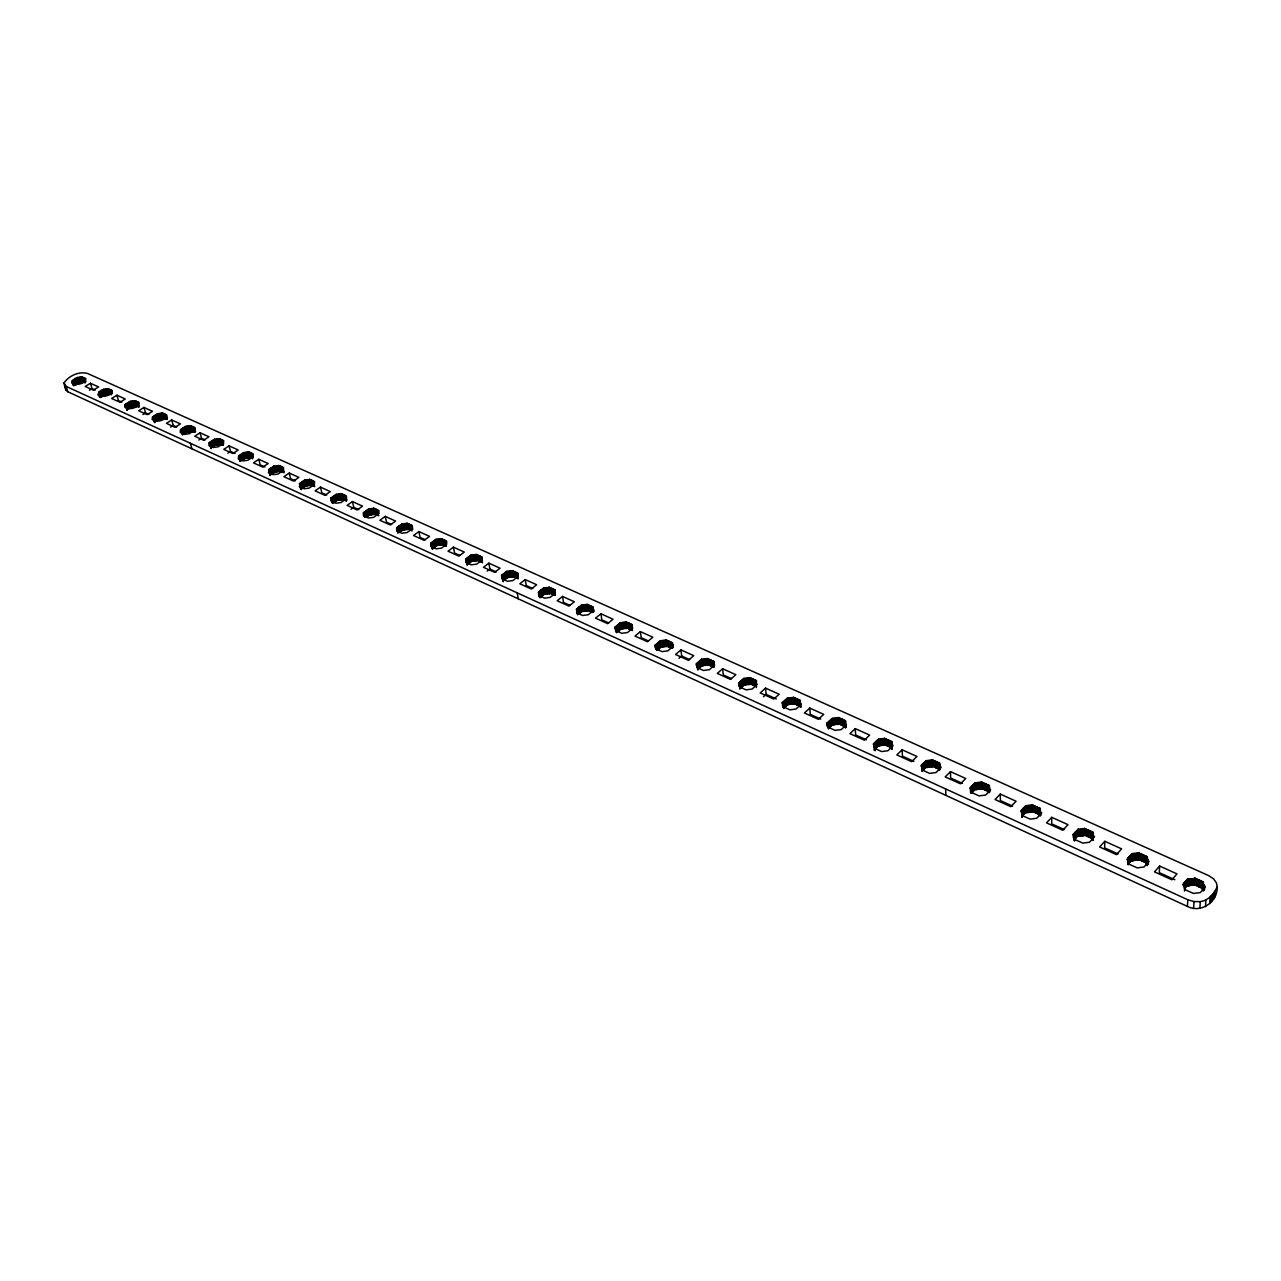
<?xml version="1.0" encoding="UTF-8"?>
<svg xmlns="http://www.w3.org/2000/svg" width="1281" height="1281" viewBox="0 0 1281 1281"><rect width="100%" height="100%" fill="white"/><g stroke="black" fill="none" stroke-linecap="round" stroke-linejoin="round"><path stroke-width="1.5" d="M1024.48 813.531L1024.48 807.046M1025.344 812.618L1025.344 806.133M1021.934 816.173L1025.745 812.202L1025.745 805.717L1032.278 804.868L1040.284 808.487L1039.9 815.324L1040.172 808.599M1025.905 812.282L1025.905 805.797M1026.273 812.442L1026.273 805.957M1032.278 804.868L1031.573 812.074L1026.802 812.682L1026.641 806.117M1027.938 812.378L1027.954 805.893M1029.123 812.17L1029.139 805.685M1030.34 812.058L1030.356 805.573M1031.589 805.589L1031.573 812.074L1031.701 805.477M1031.91 811.722L1031.926 805.237M1032.87 811.642L1032.902 805.157M1034.247 812.266L1034.263 805.781M1035.608 812.891L1035.64 806.39M1036.233 813.163L1036.265 806.678M1036.857 813.451L1036.889 806.966M1038.234 814.076L1038.267 807.574M1039.644 808.199L1039.564 815.693L1039.708 809.08M1040.428 815.661L1040.284 808.487M1040.668 815.709L1040.46 810.793M939.197 763.94L941.103 767.495L935.963 772.571L929.606 773.388L922.08 769.961L922.768 769.289L920.911 765.734L926.051 760.69L932.36 759.873L939.886 763.268L939.405 770.345L939.293 762.996M1051.749 817.326L1046.497 822.866L1062.798 830.264L1068.018 824.676L1051.749 817.326L1051.669 823.843L1064.303 829.576M1073.27 837.582L1073.334 834.315M1074.102 838.286L1074.199 833.387M1074.231 840.24L1074.038 835.244L1072.934 834.748L1077.994 829.303L1084.623 828.455L1092.885 832.186L1092.581 840.256M1074.615 841.073L1074.295 836.957M1074.951 838.975L1075.063 832.442M1075.335 838.559L1075.464 832.026M1075.736 838.126L1075.864 831.593M1076.6 837.198L1076.729 830.664M1077.465 836.269L1077.593 829.736M1074.07 839.92L1077.849 835.836L1077.994 829.303M1078.026 835.917L1078.154 829.383M1078.41 836.093L1078.538 829.56M1078.778 836.269L1078.922 829.736M1084.623 828.455L1083.806 835.724L1078.954 836.333L1079.082 829.8M1080.107 836.013L1080.235 829.496M1081.308 835.804L1081.436 829.271M1082.541 835.708L1082.685 829.175M1083.95 829.175L1083.806 835.724L1084.286 828.823M1084.527 828.567L1084.367 835.1L1092.725 838.719M1085.119 835.276L1085.263 828.743M1086.528 835.917L1086.688 829.383M1087.953 836.557L1088.113 830.024M1088.594 836.861L1088.754 830.312M1089.234 837.15L1089.394 830.6M1090.659 837.79L1090.82 831.241M1092.085 838.431L1092.245 831.881M1092.053 839.455L1092.885 832.186M1092.389 839.087L1092.549 832.538M1093.013 839.455L1092.213 832.906M1093.221 840.32L1093.141 834.555M1104.83 841.297L1099.626 846.981L1116.44 854.619L1121.628 848.887L1104.83 841.297L1104.622 847.862L1118.041 853.931M1128.177 857.854L1127.92 864.419L1131.667 860.24L1131.924 853.674L1138.681 852.81L1147.216 856.653L1147.856 860.864L1149.009 861.376L1144.013 866.997L1137.208 867.878L1128.657 863.986L1129.33 863.234L1126.912 859.247L1131.924 853.674M1128.241 864.819L1128.369 861.537M1128.769 863.474L1129.041 856.893M1129.169 863.026L1129.426 856.461M1129.554 862.593L1129.81 856.012M1130.418 861.633L1130.675 855.067M1131.267 860.688L1131.539 854.107M1131.844 860.32L1132.116 853.754M1132.228 860.496L1132.5 853.931M1132.628 860.688L1132.884 854.107M1147.232 865.684L1146.911 863.234L1138.393 859.391L1132.804 860.768L1133.061 854.187M1133.957 860.432L1134.229 853.851M1135.174 860.224L1135.462 853.642M1136.439 860.111L1136.727 853.546M1137.736 860.127L1138.12 853.434M1138.072 859.759L1138.345 853.178M1138.297 859.503L1138.681 852.81M1139.065 859.679L1139.353 853.098M1140.522 860.352L1140.811 853.77M1141.979 861.008L1142.284 854.427M1142.652 861.312L1142.94 854.731M1143.309 861.617L1143.613 855.019M1144.782 862.273L1145.086 855.692M1146.255 863.986L1146.543 856.348M1146.575 863.618L1146.879 857.021M1146.815 864.819L1147.119 856.765M1147.296 864.035L1147.536 859.087M1147.632 863.266L1147.776 859.967M1147.712 864.163L1148.048 860.944M1148.288 864.419L1148.433 861.12M1159.641 866.052L1154.485 871.881L1171.875 879.775L1177.015 873.898L1159.641 866.052L1159.305 872.649L1174.901 879.727M1183.724 886.436L1183.932 883.121M1184.781 882.145L1184.381 888.758L1187.247 885.459L1187.839 878.91M1184.461 891.128L1185.181 881.696M1185.149 887.861L1185.565 881.248M1186.014 886.884L1186.414 880.255M1186.863 885.908L1187.263 879.278M1187.839 885.715L1188.24 879.102M1188.656 879.278L1188.24 885.908L1194.1 884.579L1202.891 888.566L1203.275 891.08L1203.355 881.936L1194.533 877.965L1193.444 885.347M1203.74 884.434L1205.309 886.804L1200.345 892.585L1193.428 893.449L1184.589 889.43L1185.261 888.662L1182.683 884.563L1187.663 878.83L1188.832 879.358L1188.416 885.988L1187.247 885.459M1187.391 906.388L1187.807 899.758L66.196 386.43L64.05 382.875C68.87 375.813 78.974 371.09 87.508 373.46L1208.607 875.596L1213.539 878.814L1216.39 882.833C1221.289 899.038 1202.331 914.426 1187.391 906.388L67.845 391.778L65.972 390.225L64.338 384.892M1189.601 885.651L1190.017 879.038L1193.86 878.718M1190.834 885.443L1191.25 878.814M1192.131 885.331L1192.547 878.702M1193.764 884.963L1194.196 878.35M1194.004 884.707L1194.533 877.965M1194.789 884.899L1195.221 878.27M1193.588 908.197L1194.02 901.568L1187.807 899.758M1196.294 885.571L1196.726 878.958M1197.799 886.26L1198.247 879.631M1198.488 886.58L1198.936 879.951M827.078 723.141L828.711 726.519L828.006 727.16L835.1 730.378L841.249 729.578L846.437 724.742L845.476 724.309L845.46 720.739L838.382 717.536L832.266 718.353L827.078 723.141L827.302 726.295M1199.176 886.884L1199.624 880.255M1200.697 887.573L1201.146 880.944M1199.865 908.277L1200.313 901.632C1208.111 900.591 1214.036 894.138 1216.95 887.173M1202.651 881.616L1202.235 889.334L1203.019 882.321M1202.795 888.694L1203.243 882.049M1202.843 890.183L1203.355 881.936M1203.676 890.327L1204.012 885.347M1203.9 889.59L1204.124 886.276M1204.076 889.671L1204.3 886.356M1204.492 889.847L1204.716 886.532M1205.485 906.692L1205.949 900.063M1209.728 903.553L1210.193 896.924M1210.481 902.689L1210.945 896.043M1212.114 900.751L1212.595 894.106M1213.764 898.83L1214.244 892.184M1214.5 897.949L1214.98 891.304M98.573 393.603L97.932 394.916L102.72 396.357C107.412 396.469 111.271 394.196 112.232 390.481L107.444 389.04C102.544 389.072 95.915 391.426 99.63 397.19M75.755 384.828L71.736 382.987C72.793 379.336 76.588 377.126 81.215 377.222L85.923 378.616C84.898 382.282 81.071 384.492 76.444 384.412M756.414 683.333L757.247 684.47L752.027 689.082L746.07 689.867L739.377 686.824L740.082 686.216L738.657 683.013L743.877 678.434L749.801 677.649L756.495 680.659L756.35 682.629M363.468 512.704L363.404 515.731L368.496 518.052L373.668 517.348L378.888 513.617L378.936 510.591L373.828 508.301L368.688 509.005L363.468 512.704L364.316 516.547M577.107 609.676L576.658 612.766L582.631 615.488L588.251 614.736L593.487 610.525L593.103 607.066L587.13 604.376L581.542 605.128L576.306 609.324L577.795 614.191M501.592 575.409L501.784 578.708L507.452 581.286L512.912 580.549L518.148 576.498L517.924 573.199L512.256 570.653L506.828 571.39L501.592 575.409L502.232 578.42M431.457 543.576L430.8 546.395L436.164 548.844L441.481 548.124L446.717 544.233L446.621 541.094L441.256 538.677L435.972 539.381L430.752 543.24L432.626 549.405M396.678 527.788L396.678 530.862L401.898 533.248L407.15 532.528L412.37 528.733L412.338 525.642L407.102 523.288L401.898 523.993L396.678 527.788L397.927 533.12M299.866 485.579L299.322 486.556L304.173 488.766L309.217 488.077L314.405 484.49L314.566 481.608L309.698 479.414L304.702 480.103L299.498 483.674L300.779 489.358M269.01 471.552L268.45 472.513L273.189 474.675L278.153 473.986L283.341 470.463L283.549 467.629L278.81 465.499L273.862 466.188L268.69 469.679L269.939 475.299M209.235 442.698L208.915 445.42L213.415 447.469L218.266 446.797L223.422 443.402L223.743 440.696L219.227 438.662L214.391 439.335L209.235 442.698L210.58 447.181M1025.745 805.717L1020.653 811.017L1022.782 814.764L1022.094 815.485L1030.116 819.135L1036.681 818.287L1041.757 812.955L1040.684 812.458M1000.317 794.108L995.049 799.504L1010.821 806.678L1016.089 801.233L1000.317 794.108L1000.381 800.577L1012.614 806.117M989.044 792.315L989.188 785.637M989.3 785.525L989.605 789.4L990.645 789.865L985.537 795.069L979.068 795.901L971.302 792.379L971.991 791.674L970.005 788.023L975.129 782.851L981.534 782.034L989.3 785.525L989.476 792.603M975.129 782.851L975.241 789.304L981.646 788.472L989.38 791.962M971.414 793.163L975.241 789.304M950.486 771.61L945.186 776.878L960.478 783.812L965.762 778.512L950.486 771.61L950.646 778.031L962.511 783.412M926.435 767.159L926.211 760.77L926.275 767.095L922.432 770.858L922.192 764.469M926.275 767.095L932.568 766.262L939.501 769.401M902.144 749.785L896.828 754.925L911.656 761.651L916.972 756.479L902.144 749.785L902.432 756.158L913.929 761.378M874.026 750.074L878.782 745.542L884.979 744.741L884.659 738.384L891.96 741.683L892.2 748.568M884.563 738.496L884.867 744.837L892.265 748.04L891.576 748.696L891.96 741.683M884.659 738.384L878.446 739.201L873.29 744.117L875.019 747.576L874.331 748.232L881.632 751.563L887.893 750.746L893.049 745.798L891.272 742.34M855.26 728.617L849.927 733.629L864.307 740.162L869.655 735.118L855.26 728.617L855.644 734.942L866.42 739.826M828.375 721.94L828.823 728.249L832.698 724.646L838.799 723.845L838.382 717.536M809.768 708.073L804.404 712.973L818.367 719.314L823.731 714.382L809.768 708.073L810.249 714.35L820.689 719.089M793.852 703.653L793.339 697.408L787.431 698.097L787.943 704.342L793.964 703.557L793.451 697.296L800.321 700.403L800.001 705.719M782.643 705.975L782.227 702.789L787.431 698.097M763.46 696.736L766.15 694.35L765.574 688.121L779.136 694.238L773.772 699.058L760.209 692.909L765.574 688.121M743.877 678.434L744.485 684.63L749.705 684.47L749.801 677.649M739.697 688.858L744.485 684.63L744.021 678.498M722.66 668.73L717.264 673.406L730.442 679.394L735.822 674.687L722.66 668.73L723.301 674.911L731.531 678.642M707.4 658.546L701.572 659.331L702.26 665.48L708.089 664.711L707.4 658.546L713.901 661.476L714.238 664.551M713.901 661.476L714.558 665.191L709.338 669.707L703.461 670.475L696.96 667.529L696.336 663.798L701.572 659.331M678.978 658.322L681.668 656.032L680.948 649.899L693.742 655.68L688.361 660.291L675.551 654.479L680.948 649.899M656.513 644.039L657.297 650.156L661.204 646.857L666.953 646.104L666.184 639.988L672.509 642.822L673.069 646.457L667.833 650.86L662.053 651.629L655.728 648.762L655.215 645.128L660.436 640.756L666.184 639.988M640.388 631.597L634.992 636.065L647.433 641.717L652.83 637.217L640.388 631.597L641.205 637.682L648.298 640.9M615.857 631.533L615.216 626.969L620.452 622.694L626.121 621.942L626.953 627.994L621.285 628.763L617.378 631.965L616.529 625.897M632.173 629.836L632.254 624.696L626.121 621.942M600.949 613.775L595.537 618.163L607.658 623.655L613.055 619.251L600.949 613.775L601.83 619.828L608.731 622.95M581.542 605.128L582.455 611.149L578.548 614.288L577.619 608.267M582.455 611.149L588.027 610.397L592.495 612.414L591.614 606.393M562.567 596.45L557.171 600.741L568.956 606.089L574.352 601.766L562.567 596.45L563.512 602.454L570.237 605.497M539.845 597.779L544.665 594L550.157 593.263L554.513 595.233L553.552 589.244M543.688 588.027L538.452 592.126L538.725 595.505L544.537 598.147L550.077 597.41L555.314 593.279L555.009 589.9L549.197 587.29L543.688 588.027L544.777 594.048M525.21 579.588L519.814 583.784L531.279 588.988L536.691 584.76L525.21 579.588L526.235 585.529L532.768 588.507M503.049 581.014L507.868 577.315L513.281 576.578L517.524 578.5L516.499 572.559M487.228 571.118L489.918 569.068L496.291 571.966M488.846 563.16L483.449 567.275L494.61 572.335L500.022 568.204L488.846 563.16L489.918 569.068M467.021 558.132L468.125 564.008L472.032 561.062L477.381 560.341L480.567 561.767L479.478 555.89M482.136 562.535L481.8 556.931L476.292 554.449L470.928 555.169L465.708 559.108L466.556 563.096M453.426 547.163L448.03 551.198L458.902 556.13L464.298 552.079L453.426 547.163L454.547 553.024L459.975 555.49M435.972 539.381L437.125 545.226L442.393 544.505L446.412 546.33L445.276 540.486M432.321 548.78L437.125 545.226L436.084 539.445M418.903 531.583L413.523 535.522L424.123 540.342L429.519 536.371L418.903 531.583L420.088 537.396L425.388 539.797M397.991 526.827L399.192 532.624L403.099 529.79L402.01 524.057L403.099 529.79L408.303 529.085L412.226 530.862M385.261 516.387L379.881 520.262L390.225 524.954L395.605 521.063L385.261 516.387L386.494 522.168L391.65 524.505M364.781 511.776L366.03 517.524L369.937 514.754L375.061 514.049L378.888 515.779M351.058 509.214L353.748 507.308L358.776 509.598M352.467 501.576L347.087 505.371L357.175 509.95L362.555 506.139L352.467 501.576L353.748 507.308M332.387 497.092L333.701 502.809L337.592 500.086L342.651 499.382L345.133 500.503L343.852 494.802M331.955 501.816L331.09 498.005L336.295 494.37L341.37 493.681L346.35 495.923L346.671 500.727M320.474 487.132L315.11 490.847L324.942 495.315L330.306 491.584L320.474 487.132L321.803 492.817L326.703 495.042M312.132 480.503L313.461 486.172L311.043 485.083L306.031 485.771L302.156 488.445L300.795 482.777M289.266 473.041L283.918 476.692L293.509 481.048L298.857 477.381L289.266 473.041L290.627 478.678L295.415 480.855M269.987 468.814L271.38 474.434L275.255 471.808L280.187 471.12L282.172 472.032L280.811 466.396M258.81 459.287L253.478 462.873L262.829 467.117L268.177 463.514L258.81 459.287L260.219 464.891L264.895 467.005M250.612 452.801L252.021 458.374L250.067 457.493L245.199 458.166L241.324 460.744L239.899 455.171M243.774 452.593L238.602 456.036L238.314 458.806L242.942 460.904L247.857 460.231L253.03 456.773L253.286 454.002L248.658 451.921L243.774 452.593L245.295 458.214M227.858 453.186L230.516 451.424L235.08 453.49M229.075 445.868L223.759 449.375L232.886 453.522L238.218 449.999L229.075 445.868L230.516 451.424M211.109 447.982L215.849 444.859L220.668 444.203L222.926 445.212L221.485 439.671M198.875 439.991L201.517 438.278L205.088 439.895M200.044 432.754L194.728 436.213L203.663 440.264L208.979 436.789L200.044 432.754L201.517 438.278M180.557 429.679L180.189 432.354L184.592 434.355L189.38 433.683L194.536 430.352L194.888 427.694L190.469 425.708L185.713 426.365L180.557 429.679L181.918 434.131M182.462 434.916L187.202 431.873L191.958 431.201L194.152 432.209L192.678 426.701M170.549 427.117L173.207 425.42L176.682 427.005M171.686 419.96L166.386 423.338L175.113 427.294L180.413 423.899L171.686 419.96L173.207 425.42M154.489 422.17L159.196 419.175L163.904 418.519L166.05 419.495L164.544 414.035M152.551 416.965L157.675 413.715L162.383 413.058L166.69 414.996C165.873 418.855 161.918 421.241 157.131 421.097L152.135 419.576L152.551 416.965L153.896 421.369M142.896 414.548L145.522 412.882L148.932 414.42M143.984 407.438L138.7 410.769L147.219 414.644L152.503 411.297L143.984 407.438L145.522 412.882M135.994 401.177L137.531 406.589L131.847 406.766L128.02 409.151L126.467 403.739M125.186 404.54L130.294 401.353L134.937 400.697L139.149 402.602C138.252 406.381 134.361 408.703 129.605 408.591L124.721 407.102L125.186 404.54L126.835 410M100.414 397.526L105.106 394.628L110.726 394.452L109.157 389.088M116.923 395.221L111.639 398.487L119.966 402.266L125.25 398.983L116.923 395.221L118.476 400.617L121.807 402.122M89.43 390.225L92.04 388.623L95.29 390.097M77.356 377.447L79.502 383.019L83.809 382.282L82.208 376.95M90.455 383.275L85.203 386.478L93.337 390.177L98.589 386.942L90.455 383.275L92.04 388.623M78.958 382.779L75.163 385.101L73.545 379.752M1188.832 879.358L1190.017 879.038M1194.02 901.568L1200.313 901.632M626.953 627.994L632.59 630.556M708.089 664.711L712.941 666.905L712.268 660.74M750.41 683.862L756.559 686.632M793.964 703.557L800.289 706.423M838.799 723.845L845.86 727.048M1032.246 811.369L1040.236 814.972M681.668 656.032L689.658 659.651M766.15 694.35L776.302 698.946M1025.745 812.202L1026.802 812.682M1077.849 835.836L1078.954 836.333M1131.667 860.24L1132.804 860.768M331.09 498.005L330.962 500.967L335.942 503.225L341.034 502.52L346.238 498.869L345.646 496.404L346.607 500.134M465.708 559.108L465.836 562.343L471.344 564.841L476.724 564.12L481.96 560.149L481.112 557.459M615.216 626.969L615.649 630.524L621.781 633.31L627.498 632.558L632.718 628.234L631.549 625.272M782.227 702.789L783.748 706.071L783.043 706.696L789.929 709.834L795.981 709.034L801.185 704.31L799.632 701.027M1074.519 839.343L1082.797 843.106L1089.474 842.258L1094.518 836.781L1093.35 835.404M1074.663 837.806L1075.191 838.607M66.196 386.43L67.845 391.778M64.05 382.875L65.972 390.225M75.211 378.744L76.828 384.076M74.826 378.984L76.428 384.316M74.426 379.224L76.043 384.556M72.681 380.297L74.298 385.629M72.36 380.569L73.625 384.796M72.28 380.537L73.481 385.261M72.36 382.154L73.433 385.709M80.415 377.255L82.016 382.587M79.582 377.335L81.183 382.667M78.733 377.479L80.351 382.811M77.805 377.655L79.502 383.019M77.436 377.479L79.23 382.891M76.956 377.687L78.573 383.019M76.091 378.215L77.693 383.547M84.914 378.167L85.987 381.722M83.906 377.719L85.283 381.418M83.601 377.575L85.187 382.907M82.897 377.255L84.498 382.603M81.904 376.806L83.393 382.202M81.568 377.014L83.169 382.346M81.327 377.158L82.817 382.555M101.375 390.593L102.96 395.957M100.975 390.833L102.56 396.197M100.575 391.073L102.176 396.453M99.71 391.618L101.295 396.998M98.829 392.162L100.046 396.229M98.509 392.45L99.79 396.71M106.627 389.072L108.196 394.436M105.779 389.152L107.364 394.532M104.93 389.296L106.515 394.676M103.985 389.472L105.65 394.884M103.521 389.264L105.378 394.756M103.121 389.504L104.706 394.884M102.256 390.048L103.841 395.413M111.207 390.016L112.248 393.587M110.502 389.696L111.543 393.267M110.182 389.552L111.223 393.123M109.862 389.408L111.431 394.772M108.437 388.767L110.022 394.132M109.702 393.988L108.116 388.623L109.59 394.052M107.78 388.832L109.125 394.34M107.444 389.04L109.013 394.404M128.132 402.698L129.701 408.111M127.732 402.939L129.301 408.367M127.347 403.195L128.901 408.607M125.586 404.3L127.139 409.712M125.458 404.668L127.219 410.176M132.583 401.241L134.121 406.653M131.719 401.401L133.272 406.798M130.774 401.561L132.407 407.022M132.119 406.894L130.374 401.385L131.847 406.766M129.893 401.594L131.447 407.006M129.013 402.154L130.566 407.566M138.108 402.122L139.133 405.741M137.371 401.802L138.924 407.214M137.051 401.642L138.588 407.07M136.715 401.497L138.268 406.91M135.274 400.841L136.811 406.269M136.491 406.109L134.937 400.697L136.154 406.333M133.432 401.161L134.985 406.573M153.832 416.149L155.369 421.609M152.951 416.709L154.665 422.682M159.132 413.763L160.637 419.223M158.252 413.971L159.773 419.431M157.963 413.843L159.693 419.383M157.675 413.715L159.292 419.207M157.275 413.971L158.796 419.415M156.394 414.532L157.931 419.976M155.513 415.092L157.051 420.536M155.113 415.348L156.65 420.792M154.713 415.588L156.25 421.049M164.881 414.179L165.889 417.814M164.208 413.875L165.713 419.335M163.456 413.539L164.977 418.999M162.719 413.219L164.24 418.663M163.904 418.519L162.383 413.058L163.792 418.583M162.047 413.283L163.328 418.887M161.694 413.491L163.215 418.951M160.862 413.523L162.383 418.983M159.997 413.619L161.518 419.063M166.354 414.852L167.363 418.855M166.114 415.364L167.122 419.015M165.617 414.516L167.026 419.079M184.416 427.197L185.921 432.69M183.535 427.774L185.04 433.266M183.135 428.03L184.64 433.522M182.735 428.286L184.24 433.779M181.854 428.863L183.343 434.355M180.973 429.423L182.158 433.619M190.132 425.933L191.606 431.425M189.892 426.093L191.269 431.649M188.931 426.173L190.421 431.681M188.051 426.269L189.54 431.761M187.17 426.429L188.659 431.921M186.209 426.589L187.779 432.129M187.49 432.001L185.793 426.413L187.202 431.873M190.421 443.29L191.926 448.814M185.313 426.637L186.802 432.129M194.536 427.55L195.529 431.585M194.296 428.078L195.288 431.745M193.783 427.197L195.176 431.809M193.015 426.861L194.007 430.528M192.326 426.541L193.815 432.049M191.574 426.205L193.047 431.697M190.821 425.868L192.294 431.361M190.469 425.708L191.846 431.281M210.532 441.865L211.989 447.389M209.844 442.97L211.317 448.51M209.652 442.441L211.221 448.478M215.881 439.383L217.338 444.923M214.696 439.463L216.457 445.131M214.391 439.335L215.945 444.907M213.991 439.591L215.448 445.131M213.11 440.168L214.567 445.708M212.23 440.744L213.687 446.284M211.813 441.016L213.286 446.557M211.413 441.272L212.886 446.813M221.117 439.511L222.574 445.051M220.348 439.175L221.789 444.699M219.579 438.823L221.021 444.363M219.227 438.662L220.556 444.267M218.875 438.887L220.332 444.427M218.635 439.047L220.092 444.571M218.539 439.111L219.98 444.651M217.674 439.143L219.115 444.667M216.777 439.223L218.234 444.763M222.606 440.184L223.567 443.883M221.837 439.831L223.278 445.372M241.597 454.05L243.022 459.623M241.196 454.307L242.621 459.895M240.796 454.579L242.221 460.151M239.003 455.764L240.444 461.336M238.906 456.164L239.947 460.568M238.698 456.068L239.835 461.08M246.192 452.497L247.617 458.07M245.295 452.657L246.705 458.23M244.303 452.834L245.808 458.454M244.079 452.737L245.504 458.31M243.374 452.866L244.799 458.438M242.477 453.458L243.902 459.03M252.133 453.49L253.062 457.205M251.332 453.122L252.741 458.71M250.964 452.962L252.373 458.55M249.811 452.433L251.22 458.022M249.026 452.081L250.436 457.669M250.067 457.493L248.658 451.921L249.731 457.733M247.089 452.401L248.498 457.974M271.684 467.661L273.061 473.281M271.284 467.933L272.661 473.554M270.867 468.205L272.261 473.826M269.314 469.967L270.243 473.714M269.09 469.406L270.387 475.443M268.69 469.679L270.179 475.347M276.312 466.092L277.705 471.712M275.399 466.236L276.792 471.856M274.502 466.476L275.879 472.097M274.182 466.332L275.783 472.049M273.862 466.188L275.351 471.84M273.461 466.46L274.839 472.081M272.565 467.053L273.958 472.673M282.973 468.029L283.886 471.792M282.364 467.101L283.934 472.865M281.548 466.732L282.925 472.353M281.18 466.572L282.557 472.193M279.995 466.028L281.372 471.664M279.178 465.676L280.555 471.296M278.81 465.499L280.075 471.2M278.473 465.74L279.834 471.36M279.61 471.52L278.233 465.9L279.498 471.584M277.224 465.996L278.601 471.616M302.108 481.88L303.453 487.549M301.692 482.168L303.037 487.837M300.154 483.962L301.499 489.63L299.914 483.401M299.498 483.674L300.955 489.39M307.184 480.007L308.529 485.675M306.255 480.167L307.6 485.835M305.246 480.359L306.687 486.059M305.022 480.247L306.367 485.915M304.702 480.103L306.143 485.819M304.286 480.391L305.631 486.043M303.405 480.999L304.75 486.652M302.508 481.608L303.853 487.276M312.516 480.679L313.845 486.348M311.747 480.343L313.076 486.011M310.915 479.959L312.244 485.627M310.082 479.59L311.411 485.259M309.698 479.414L311.043 485.083M309.602 479.494L310.931 485.163M309.361 479.654L310.691 485.323M309.121 479.815L310.354 485.563M308.113 479.911L309.442 485.579M313.349 481.064L314.678 486.732M331.491 497.733L332.804 503.433M331.187 498.053L332.339 503.225M336.855 494.626L338.248 500.375M336.615 494.53L337.928 500.231M336.295 494.37L337.688 500.118M335.878 494.658L337.191 500.359M334.998 495.283L336.295 500.983M334.101 495.907L335.398 501.608M333.684 496.195L334.998 501.896M333.284 496.468L334.597 502.184M341.755 493.858L343.036 499.558M341.37 493.681L342.651 499.382M341.258 493.761L342.539 499.462M341.018 493.922L342.315 499.622M340.778 494.082L341.963 499.878M339.753 494.178L341.05 499.894M338.825 494.274L340.106 499.99M337.88 494.434L339.177 500.15M345.101 495.363L346.382 501.063M344.237 494.978L345.534 500.679M343.468 494.626L344.749 500.327M342.603 494.242L343.9 499.942M366.478 510.559L367.743 516.307M366.078 510.847L367.343 516.595M365.677 511.135L366.926 516.9M363.884 512.416L364.989 516.851M363.948 513.585L364.797 517.428M371.25 508.909L372.499 514.658M370.305 509.069L371.554 514.818M369.36 509.31L370.609 515.058M369.024 509.149L370.513 515.01M368.688 509.005L370.033 514.802M368.271 509.294L369.52 515.042M367.375 509.918L368.64 515.683M376.774 509.63L378.007 515.378M376.374 509.454L377.607 515.202M375.974 509.262L377.222 515.026M375.093 508.877L376.342 514.626M374.228 508.477L375.461 514.225M373.828 508.301L375.061 514.049M373.716 508.381L374.965 514.129M373.476 508.541L374.484 514.466M373.123 508.797L374.372 514.546M372.195 508.813L373.444 514.562M377.655 510.014L378.471 513.857M397.03 527.932L397.831 531.807M400.601 524.938L401.802 530.734M399.704 525.594L400.905 531.391M399.288 525.883L400.505 531.679M398.887 526.187L400.088 531.983M397.382 528.092L398.183 531.967M397.094 527.484L397.991 532.544M406.525 523.721L407.71 529.517M406.413 523.801L407.614 529.597M405.469 523.817L406.669 529.613M404.508 523.913L405.709 529.71M403.547 524.073L404.748 529.87M402.602 524.313L403.803 530.11L402.25 524.153M401.497 524.297L402.698 530.094M411.938 525.466L412.722 529.325M411.041 525.05L411.825 528.925M410.128 524.65L411.329 530.446M409.728 524.473L410.913 530.27M409.312 524.281L410.512 530.078M408.415 523.881L409.616 529.677M407.518 523.481L408.719 529.277M407.102 523.288L408.191 529.165M406.766 523.545L407.95 529.341M431.105 543.4L432.065 548.06M435.556 539.685L436.725 545.53M434.659 540.358L435.828 546.186M433.763 541.014L434.932 546.859M433.362 541.319L434.515 547.147M432.946 541.623L434.115 547.451M432.049 542.279L433.218 548.124M431.153 542.936L432.129 547.419M440.664 539.109L441.705 545.017M439.591 539.205L440.744 545.049M438.614 539.301L439.767 545.13M437.638 539.461L438.791 545.306M436.693 539.717L437.846 545.546M436.325 539.541L437.734 545.498M444.363 540.07L445.5 545.914M443.931 539.877L445.083 545.722M443.514 539.685L444.651 545.53M442.602 539.269L443.738 545.114M441.673 538.853L442.81 544.697M441.256 538.677L442.281 544.585M440.904 538.933L442.057 544.761M468.734 556.835L469.839 562.727M468.318 557.139L469.422 563.032M467.917 557.443L469.022 563.336M466.108 558.804L467.229 564.697M466.076 559.285L467.181 565.161M473.618 555.089L474.723 560.966M472.641 555.265L473.73 561.142M471.552 555.458L472.769 561.398M471.296 555.346L472.401 561.222M470.928 555.169L472.145 561.11M470.527 555.49L471.632 561.366M469.631 556.162L470.735 562.039M479.046 555.698L480.135 561.574M478.614 555.49L479.702 561.382M477.669 555.073L478.758 560.95M476.724 554.641L477.813 560.534M476.292 554.449L477.269 560.421M475.94 554.721L477.028 560.598M475.699 554.897L476.692 560.87M474.611 554.993L475.699 560.886M481.688 557.011L482.409 560.95M481.368 556.739L482.457 562.631M480.423 556.306L481.512 562.199M502.905 574.4L503.961 580.325M502.344 575.745L503.145 580.197M502.008 575.089L503.289 581.622M501.976 575.569L503.017 581.51M507.58 571.726L508.621 577.651L507.212 571.55M506.94 571.438L507.981 577.363M506.828 571.39L507.868 577.315M506.411 571.694L507.468 577.619M505.515 572.383L506.571 578.323M504.618 573.071L505.675 579.012M504.218 573.392L505.258 579.316M503.801 573.712L504.858 579.636M512.704 570.846L513.729 576.786M512.256 570.653L513.185 576.658M511.904 570.926L512.944 576.85M511.663 571.102L512.704 577.026M511.567 571.182L512.592 577.123M510.559 571.198L511.599 577.139M509.566 571.294L510.591 577.235M508.557 571.47L509.598 577.395M517.572 573.472L518.084 576.434M517.476 573.007L518.229 578.772M517.22 573.744L518.052 578.5M515.522 572.127L516.547 578.051M515.09 571.918L516.115 577.859M514.642 571.726L515.667 577.651M513.665 571.294L514.706 577.219M517.22 592.847L518.261 598.819M541.062 590.077L542.055 596.049M540.662 590.397L541.639 596.37M539.765 591.101L540.742 597.074M539.109 592.43L539.974 596.962M538.853 591.806L539.573 596.786M538.564 592.19L539.317 596.674L538.693 593.631M545.45 588.123L546.427 594.096M544.329 588.315L545.434 594.352M544.073 588.203L545.049 594.176M543.272 588.347L544.249 594.32M542.375 589.052L543.352 595.025M541.479 589.756L542.455 595.729M550.638 587.947L551.615 593.92M549.645 587.499L550.606 593.471M549.197 587.29L550.045 593.343M548.844 587.563L549.805 593.535M548.604 587.755L549.565 593.727M548.492 587.835L549.469 593.808M547.483 587.851L548.46 593.824M546.459 587.947L547.435 593.92M554.897 589.997L555.378 592.975M554.545 589.692L555.378 594.672M554.417 590.365L555.281 595.521M552.543 588.796L553.504 594.784M552.095 588.587L553.056 594.576M551.647 588.395L552.607 594.368M578.932 607.226L579.845 613.231M578.516 607.546L579.444 613.567M576.722 608.987L577.667 614.848M576.706 609.5L577.395 614.015M583.335 605.224L584.248 611.245M582.215 605.433L583.255 611.501M581.942 605.305L582.855 611.325M581.67 605.176L582.583 611.197M581.126 605.449L582.054 611.469M580.229 606.169L581.158 612.19M579.332 606.89L580.261 612.91M587.595 604.584L588.491 610.605M587.13 604.376L587.931 610.477M586.778 604.648L587.691 610.669M587.451 610.861L586.538 604.84L587.339 610.957M585.401 604.952L586.314 610.973M584.36 605.048L585.273 611.069M593.327 608.571L593.776 611.581M592.991 607.146L593.663 611.678M592.751 607.338L593.263 611.87M592.511 607.546L593.071 612.142M590.573 605.929L591.47 611.95M590.109 605.721L591.005 611.742M589.644 605.513L590.541 611.533M588.62 605.048L589.516 611.069M615.905 627.29L616.673 631.901M615.617 626.649L616.481 632.702M615.344 627.033L615.985 631.581M620.452 622.694L621.413 628.811M620.036 623.03L620.885 629.099M619.139 623.767L619.988 629.82M618.243 624.504L619.091 630.556M617.826 624.84L618.691 630.893M617.426 625.16L618.275 631.229M624.375 622.518L625.208 628.587M623.319 622.614L624.151 628.683M622.278 622.79L623.126 628.859M621.141 622.998L622.102 629.131M620.853 622.87L621.701 628.939M630.716 624.007L631.549 630.076M629.66 623.527L630.492 629.595M629.179 623.319L630.012 629.387M628.699 623.094L629.531 629.163M627.642 622.63L628.475 628.699M626.585 622.15L627.434 628.218M626.009 622.022L626.601 628.282M631.773 624.488L632.19 627.514M631.661 625.192L632.254 628.923M657.425 643.286L658.194 649.387M655.92 645.448L656.641 650.108M655.616 644.791L656.208 649.371M655.344 645.192L655.728 648.25M655.215 645.128L655.6 648.186M661.284 641.124L662.053 647.241M661.14 641.076L661.925 647.177M660.852 640.948L661.636 647.049M660.436 640.756L661.348 646.921M660.035 641.092L660.804 647.209M659.139 641.845L659.907 647.962M658.242 642.598L659.01 648.714M657.826 642.934L658.61 649.051M666.68 640.212L667.449 646.329M666.088 640.084L666.841 646.184L671.676 648.234L670.924 642.117M665.848 640.276L666.6 646.393M665.608 640.484L666.248 646.681M664.423 640.58L665.191 646.697M663.366 640.676L664.134 646.793M662.309 640.868L663.078 646.969M672.157 643.126L672.669 647.77M671.917 643.318L672.365 648.01M669.835 641.621L670.587 647.738M669.339 641.413L670.091 647.529M668.858 641.189L669.611 647.305M667.769 640.692L668.522 646.809M672.685 644.359L673.069 647.417M672.589 644.455L672.957 647.513M698.545 661.909L699.25 668.074M697.649 662.677L698.353 668.842M698.017 669.995L697.216 664.199L697.649 669.515L702.26 665.48L701.7 659.379M696.752 663.446L697.136 667.081M696.336 663.798L696.832 666.937M702.292 659.651L703.125 665.88M702.004 659.523L702.693 665.672M701.155 659.667L701.86 665.832M700.259 660.436L700.963 666.6M699.362 661.204L700.067 667.369M698.962 661.556L699.666 667.721M707.913 658.77L708.585 664.935M707.288 658.642L707.977 664.807M707.064 658.85L707.736 665.015M706.824 659.058L707.4 665.303M705.623 659.155L706.311 665.319M704.534 659.251L705.223 665.415M703.477 659.443L704.166 665.608M711.147 660.243L711.836 666.408M710.651 660.003L711.323 666.168M710.138 659.779L710.811 665.944M709.017 659.283L709.706 665.447M713.789 661.572L714.125 664.647M713.389 661.252L714.061 667.417M713.309 661.973L713.709 666.696M739.073 682.661L739.377 685.751M739.105 683.221L739.425 686.312M738.657 683.013L739.121 686.184M743.476 678.786L744.085 684.999M742.58 679.571L743.188 685.783M741.683 680.355L742.291 686.568M741.267 680.723L741.891 686.92M740.866 681.076L741.491 687.289M739.97 681.86L740.594 688.073M739.409 683.349L739.938 688.794M748.008 678.273L748.616 684.47M746.903 678.37L747.512 684.566M745.814 678.562L746.423 684.759M744.773 678.834L745.382 685.047M744.629 678.77L745.238 684.983M744.325 678.626L744.934 684.839M753.148 679.154L753.74 685.367M752.62 678.914L753.212 685.127M751.467 678.402L752.075 684.614M750.33 677.889L750.922 684.086M749.465 677.953L750.058 684.166M749.225 678.161L749.817 684.374M749.113 678.257L749.705 684.47M755.966 680.419L756.398 685.079M755.902 681.172L756.382 687.481M754.813 679.907L755.406 686.12M753.66 679.378L754.253 685.591M783.524 701.604L784.068 707.865L787.943 704.342L787.575 698.161M783.38 705.383L783.652 708.505M782.995 703.141L783.54 707.897M782.627 702.42L783.027 707.112M788.199 698.449L788.728 704.694L788.343 698.513M787.879 698.305L788.407 704.55M787.014 698.465L787.543 704.71M786.134 699.266L786.662 705.511M785.237 700.067L785.765 706.327M784.821 700.435L785.365 706.696M784.42 700.803L784.949 707.064M792.859 697.825L793.259 704.182M791.626 697.937L792.138 704.182M790.505 698.033L791.018 704.294M789.4 698.225L789.929 704.486M797.423 699.09L797.919 705.351M796.878 698.85L797.39 705.11M796.35 698.609L796.846 704.87M795.165 698.081L795.677 704.326M793.98 697.553L794.492 703.797M793.099 697.617L793.612 703.877M800.721 704.102L800.977 707.24M800.241 702.42L800.609 707.112M799.776 700.163L800.241 707.192M798.607 699.618L799.104 705.879M827.478 722.772L827.702 725.911M827.222 723.205L827.446 726.359M831.865 718.721L832.298 725.014M830.969 719.538L831.401 725.847M830.072 720.37L830.52 726.663M829.672 720.739L830.104 727.048M829.271 721.123L829.704 727.416M828.311 725.815L828.535 728.969M828.022 723.573L828.359 728.297M836.541 718.193L836.957 724.486M835.404 718.289L835.82 724.582M834.283 718.481L834.716 724.774M833.066 718.705L833.643 725.078M832.73 718.561L833.162 724.854M832.266 718.353L832.842 724.71M841.361 718.881L841.777 725.19M840.144 718.337L840.56 724.646M838.927 717.792L839.343 724.085M838.27 717.648L838.687 723.941M838.03 717.856L838.447 724.165M837.79 718.081L838.11 724.486M845.46 720.739L845.828 727.544M845.124 721.059L845.716 727.544M844.9 720.482L845.284 727.592M844.771 721.379L845.172 727.688M843.683 719.938L844.099 726.247M842.466 719.378L842.882 725.687M841.921 719.137L842.322 725.446M875.467 742.035L875.804 748.392M875.019 747.576L875.195 750.746M874.571 742.884L874.923 749.241M874.603 746.855L874.779 750.025M874.106 744.485L874.475 750.106M873.69 743.733L873.866 746.903M879.423 739.649L879.759 745.99L879.278 739.569M878.942 739.425L879.262 745.766M878.446 739.201L878.942 745.622M878.045 739.585L878.382 745.926M877.165 740.434L877.501 746.775M876.268 741.267L876.604 747.624M875.868 741.651L876.204 748.008M884.322 738.721L884.643 745.062M884.082 738.945L884.402 745.286M883.97 739.041L884.29 745.398M882.801 739.041L883.121 745.398M881.648 739.153L881.968 745.494M880.511 739.345L880.848 745.686M888.886 740.29L889.19 746.647M888.309 740.034L888.614 746.391M887.733 739.778L888.053 746.118M886.484 739.217L886.804 745.558M885.235 738.641L885.555 744.998M891.624 742.003L891.992 749.417M891.384 741.427L891.688 748.584M890.135 740.85L890.439 747.207M921.904 766.182L922.08 770.986M921.744 766.118L921.936 770.906M927.044 761.154L927.284 767.543M926.9 761.074L927.124 767.479M926.547 760.93L926.771 767.319M925.651 761.09L925.875 767.479M924.77 761.955L924.994 768.344M923.873 762.819L924.113 769.208M923.473 763.22L923.713 769.609M923.073 763.604L923.313 769.993M931.671 760.546L931.895 766.935M930.486 760.546L930.711 766.935M929.301 760.642L929.526 767.047M928.165 760.85L928.373 767.239M936.123 761.571L936.331 767.96M935.53 761.298L935.738 767.703M934.233 760.722L934.441 767.111M932.952 760.145L933.16 766.534M932.36 759.873L932.472 766.374M932.024 760.209L932.232 766.598M931.783 760.45L931.992 766.839M940.094 766.23L940.19 769.433M939.95 765.446L940.046 768.648M939.646 764.677L939.79 769.481M937.996 762.419L938.204 768.808M936.715 761.827L936.907 768.232M945.666 788.936L945.842 795.357M972.968 785.029L973.08 791.466M972.567 785.429L972.695 791.882M972.167 785.845L972.295 792.282M971.286 786.726L971.382 791.562M970.87 788.423L971.11 792.539M970.406 787.623L970.614 793.083M977.275 783.011L977.387 789.464M976.154 783.332L976.266 789.769M975.994 783.251L976.106 789.688M975.642 783.091L975.754 789.528M975.289 782.931L975.401 789.368M974.729 783.267L974.841 789.704M973.848 784.148L973.96 790.585M982.143 782.307L982.239 788.744M981.534 782.034L981.534 788.568M981.198 782.371L981.294 788.808M980.974 782.611L980.958 789.16M979.645 782.707L979.757 789.16M978.444 782.819L978.556 789.256M986.018 784.052L986.114 790.489M985.409 783.78L985.505 790.217M984.817 783.492L984.897 789.945M983.472 782.899L983.568 789.336M989.589 788.584L989.637 791.802M988.964 785.861L988.804 792.555L988.692 785.253M987.363 784.645L987.443 791.098M1023.599 807.943L1023.599 814.428M1023.199 808.359L1023.199 814.844M1022.798 808.775L1022.814 815.26M1022.286 813.995L1022.286 817.23M1021.934 809.688L1021.934 816.413M1021.726 811.497L1021.758 817.198M135.914 406.477L134.361 401.065L135.802 406.541M249.491 457.893L248.082 452.305L249.379 457.958M626.361 628.491L625.528 622.422L626.249 628.571"/></g></svg>
